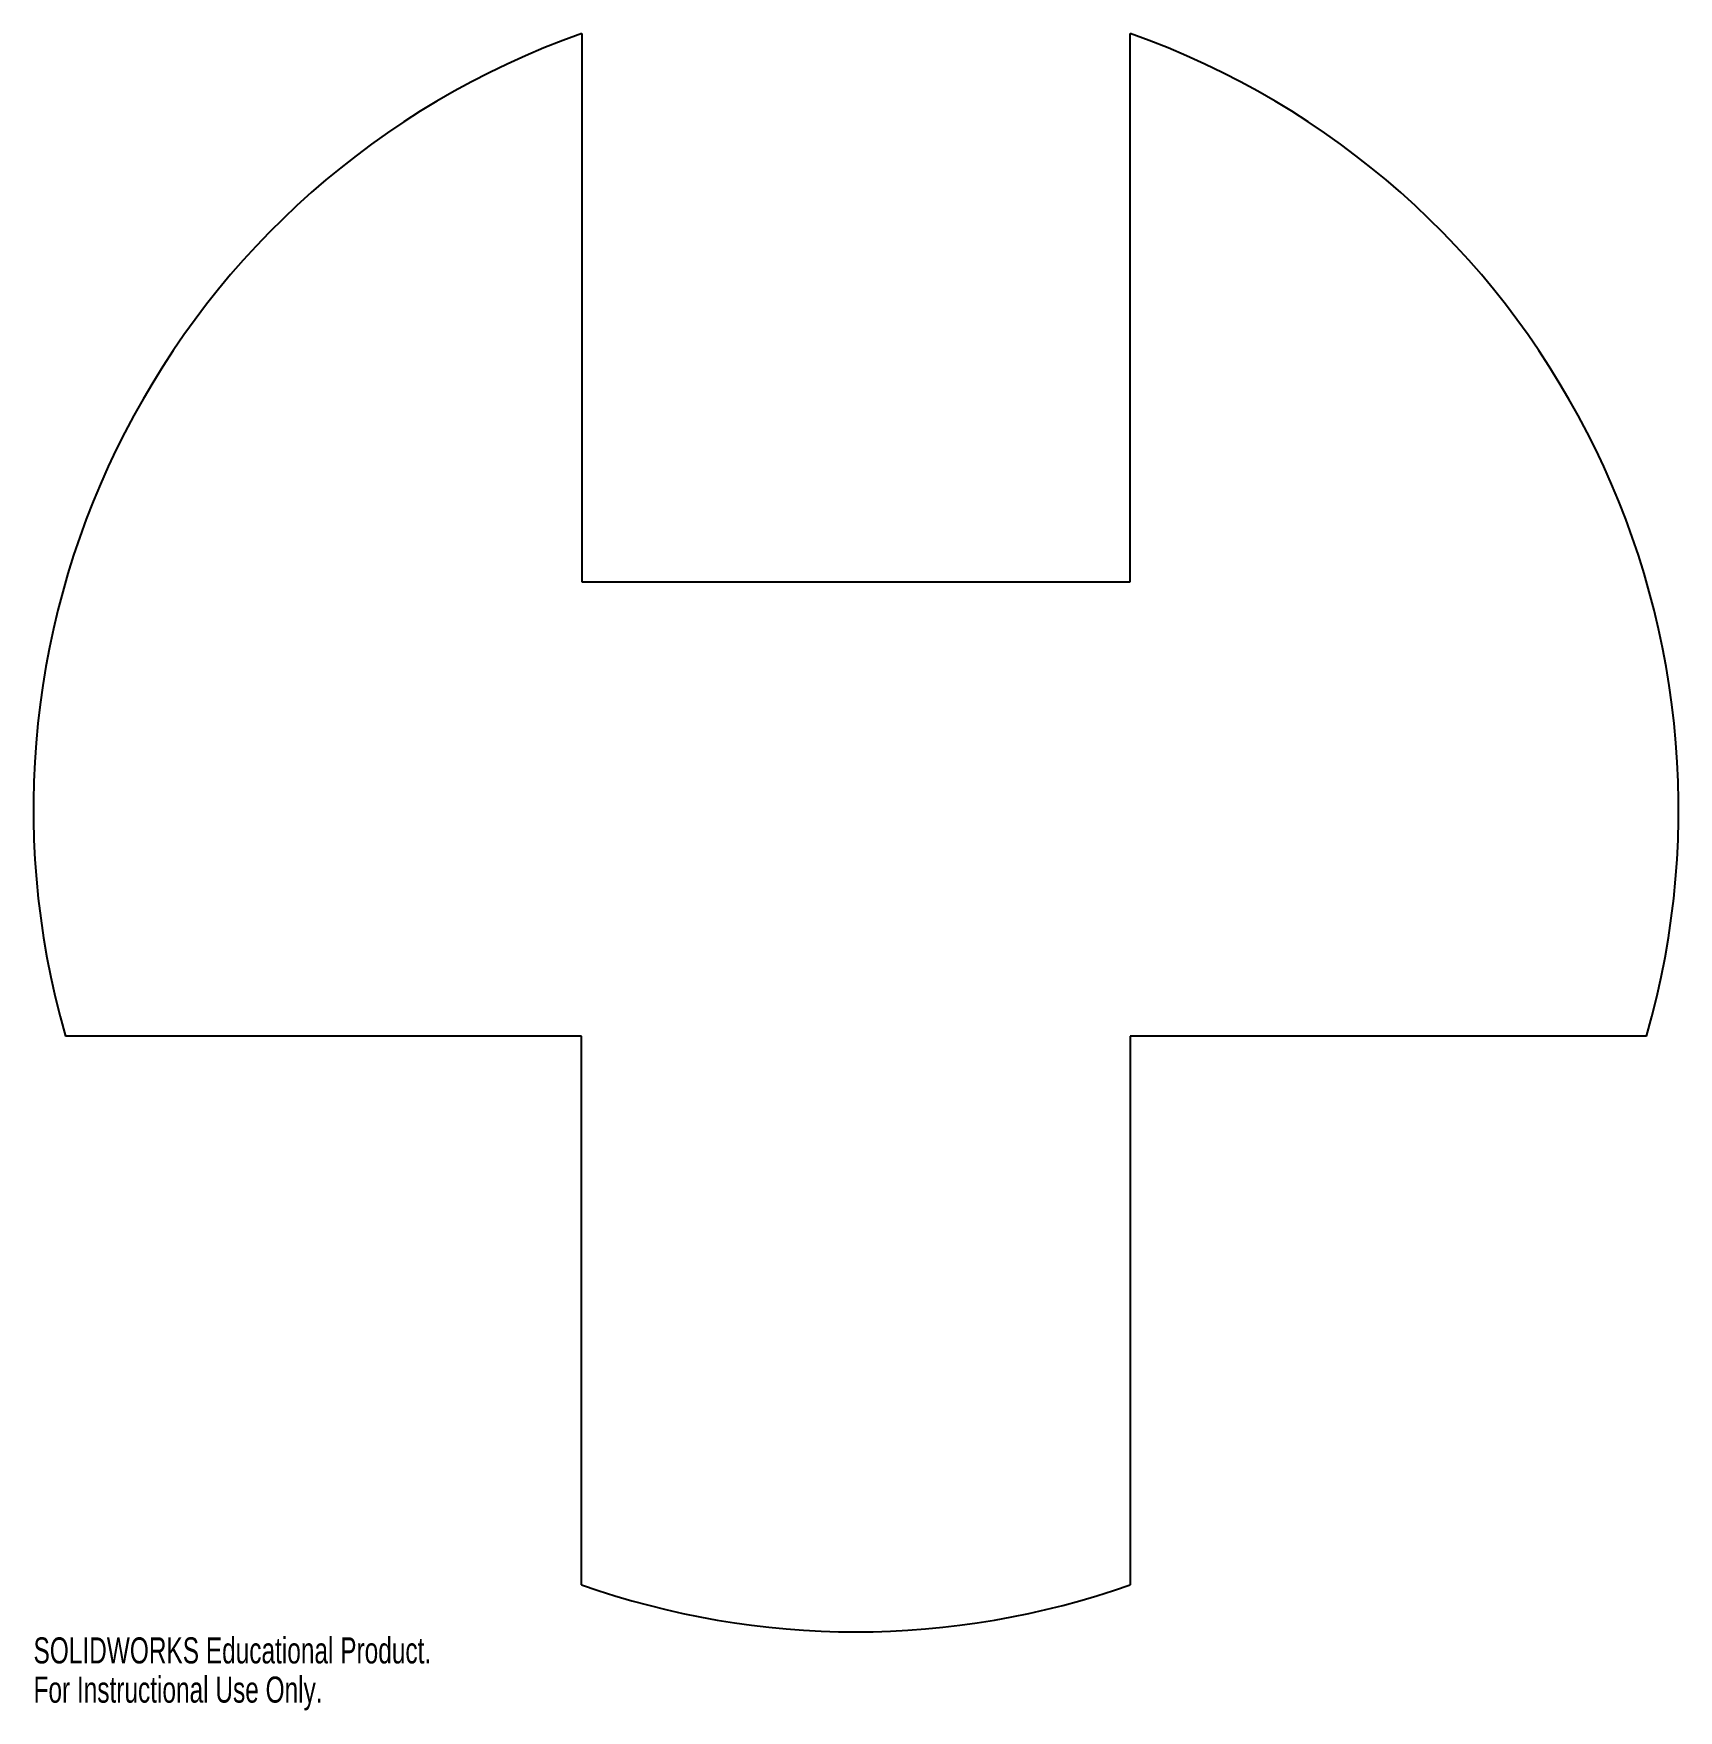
# Model space of a CAD drawing. Header units: inches. Extents: x -6 to 6, y -6.6 to 5.7.
import ezdxf

# ---------------------------------------------------------------- set-up
doc = ezdxf.new("R2010")
doc.units = ezdxf.units.IN
doc.header["$MEASUREMENT"] = 0
doc.styles.add('SLDTEXTSTYLE0', font='TXT', dxfattribs={"width": 0.7})

msp = doc.modelspace()

# ---------------------------------------------------------------- linework, layer by layer
at = {"color": 7, "linetype": 'Continuous', "lineweight": 25}
for p, q in [((-2, 5.657), (-2, 1.657)), ((2, 1.657), (2, 5.657)), ((-2, 1.657), (2, 1.657)), ((-2.003, -1.656), (-5.767, -1.656)), ((-2.003, -5.656), (-2.003, -1.656)), ((2, -1.656), (2, -5.657)), ((5.767, -1.656), (2, -1.656))]:
    msp.add_line(p, q, dxfattribs=at)
for start, end in [(109.4712, 196.0209), (343.9791, 70.5288), (250.5022, 289.4712)]:
    msp.add_arc((0, 0), 6, start, end, dxfattribs=at)

# ---------------------------------------------------------------- texts
at = {"color": 7, "linetype": 'Continuous', "char_height": 0.1903, "attachment_point": 1, "style": 'SLDTEXTSTYLE0'}
for s, insert in [('SOLIDWORKS Educational Product.', (-6, -6.04)), ('For Instructional Use Only.', (-6, -6.326))]:
    msp.add_mtext(s, dxfattribs=dict(at, insert=insert))

doc.saveas('drawing.dxf')
